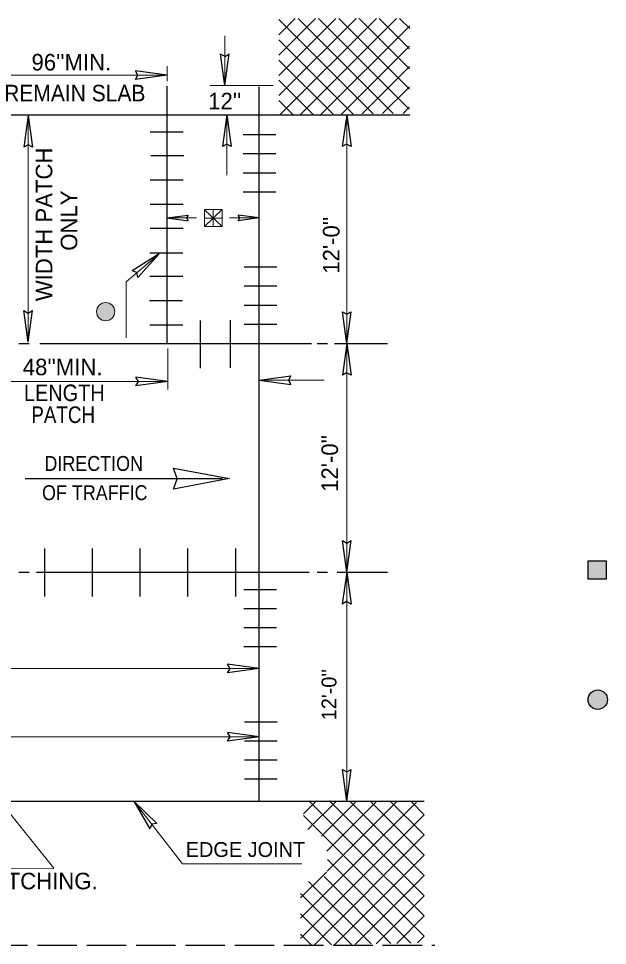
# Model space of a CAD drawing. Extents: x 39 to 412, y -6 to 264.
# Drawn here: x 159.4 to 206.9, y 130 to 204.8 of the extents above; entities that cross this region are included whole.
import ezdxf

# ---------------------------------------------------------------- set-up
doc = ezdxf.new("R2010")
doc.units = 0
doc.header["$LTSCALE"] = 0.53
doc.linetypes.add('LONG_DASHED', pattern=[7.5, 6, -1.5])
for name, color, linetype, lineweight in [('1', 7, 'Continuous', 25), ('10', 7, 'Continuous', 25), ('2', 7, 'Continuous', 13), ('6', 7, 'Continuous', 25)]:
    doc.layers.add(name, color=color, linetype=linetype, lineweight=lineweight)

msp = doc.modelspace()

# ---------------------------------------------------------------- hatches: boundary and pattern name
at = {"layer": '1'}
msp.add_hatch(color=256, dxfattribs=at).paths.add_polyline_path([(165.6746, 181.1513, 1), (167.1479, 181.1513, 1)])
at = {"layer": '6'}
for points in [[(205.2752, 159.5907), (206.7785, 159.5907), (206.7785, 161.0222), (205.2752, 161.0222)], [(206.8562, 149.8614, 1), (205.2946, 149.8614, 1)]]:
    msp.add_hatch(color=256, dxfattribs=at).paths.add_polyline_path(points)

# ---------------------------------------------------------------- linework, layer by layer
at = {"layer": '1', "lineweight": 13}
for p, q in [((180.38, 198.5693), (186.5948, 204.7842)), ((180.38, 200.2027), (184.9614, 204.7842)), ((180.38, 201.8362), (183.328, 204.7842)), ((180.38, 203.4695), (181.6947, 204.7842)), ((180.38, 204.7031), (187.9771, 197.1058)), ((180.458, 197.0139), (188.2283, 204.7842)), ((181.9323, 204.7842), (189.5908, 197.1257)), ((182.1117, 197.0341), (189.8616, 204.7842)), ((183.5657, 204.7842), (190.8846, 197.4654)), ((183.7653, 197.0544), (190.9166, 204.2057)), ((185.1992, 204.7842), (190.8922, 199.091)), ((186.8326, 204.7842), (190.9001, 200.7167)), ((188.466, 204.7842), (190.9077, 202.3423)), ((190.0993, 204.7842), (190.9154, 203.9681)), ((176.0237, 199.3715), (176.0237, 203.3945)), ((180.38, 203.0696), (186.3635, 197.0862)), ((185.4189, 197.0746), (190.9088, 202.5644)), ((180.38, 201.4362), (184.7498, 197.0664)), ((171.3634, 199.7398), (171.3634, 200.9345)), ((187.0725, 197.0948), (190.901, 200.9232)), ((155.8177, 200.2097), (171.3634, 200.2097)), ((180.38, 199.8028), (183.1361, 197.0467)), ((179.9234, 199.3715), (174.7997, 199.3715)), ((188.7262, 197.1151), (190.8932, 199.282)), ((180.38, 198.1693), (181.5225, 197.0268)), ((190.3798, 197.1353), (190.8854, 197.6407)), ((160.1603, 178.6814), (160.1603, 196.9637)), ((176.168, 192.1627), (176.168, 197.0244)), ((185.8378, 197.0244), (185.8378, 178.5767)), ((174.3674, 188.0182), (175.8047, 189.3767)), ((174.3674, 189.3706), (175.8067, 188.0102)), ((175.0849, 189.3767), (175.0849, 188.0075)), ((171.3463, 188.7054), (173.7335, 188.7054)), ((174.3674, 188.6923), (175.8067, 188.6923)), ((176.4016, 188.7054), (178.7887, 188.7054)), ((171.4077, 178.1747), (171.4077, 174.8646)), ((158.5308, 175.5168), (171.4077, 175.5168)), ((184.0161, 175.6257), (178.7893, 175.6257)), ((109.6106, 152.3645), (178.7893, 152.3645)), ((178.7893, 146.8524), (155.7297, 146.8524)), ((162.2389, 136.2788), (155.7297, 144.3361)), ((182.3552, 140.653), (183.4098, 141.7078)), ((182.7159, 139.3804), (185.0229, 141.6873)), ((182.7896, 141.7157), (186.9843, 137.5209)), ((183.8131, 138.8442), (186.6359, 141.6669)), ((184.2456, 137.6431), (188.2488, 141.6465)), ((184.256, 136.0203), (189.8618, 141.6261)), ((184.4439, 141.6947), (192.0875, 134.0512)), ((186.0983, 141.6738), (192.0875, 135.6846)), ((186.4206, 136.5514), (191.4748, 141.6058)), ((187.7527, 141.6528), (192.0875, 137.3181)), ((189.4071, 141.6319), (192.0875, 138.9514)), ((191.0615, 141.6109), (192.0875, 140.5848)), ((182.1088, 130.6062), (192.0875, 140.5848)), ((182.3552, 140.5166), (183.4914, 139.3804)), ((183.4063, 139.4654), (192.0875, 130.7843)), ((183.1802, 130.0442), (192.0875, 138.9514)), ((186.4206, 138.0847), (192.0875, 132.4177)), ((184.2782, 136.9602), (191.0011, 130.2372)), ((184.8549, 130.0856), (192.0875, 137.3181)), ((182.1088, 132.2397), (186.4162, 136.547)), ((182.1088, 133.8731), (184.1996, 135.9639)), ((184.0097, 135.5952), (189.4071, 130.1979)), ((186.5297, 130.1268), (192.0875, 135.6846)), ((182.7611, 135.2106), (187.8131, 130.1585)), ((182.1088, 134.2293), (186.219, 130.1192)), ((188.2044, 130.1683), (192.0875, 134.0512)), ((182.1088, 132.5958), (184.6249, 130.0797)), ((189.8792, 130.2096), (192.0875, 132.4177)), ((182.1088, 130.9625), (183.0308, 130.0405)), ((191.554, 130.2509), (192.0875, 130.7843))]:
    msp.add_line(p, q, dxfattribs=at)
at = {"layer": '1'}
for p, q in [((176.0249, 199.372), (175.6739, 201.9265)), ((176.0249, 199.372), (176.3759, 201.9265)), ((171.3629, 200.2109), (168.8084, 200.5619)), ((171.3629, 200.2109), (168.8084, 199.8599)), ((171.3634, 178.6179), (171.3634, 199.3193)), ((178.7893, 141.7306), (178.7893, 199.2665)), ((94.4414, 197.0244), (190.9374, 197.0244)), ((160.1591, 196.9632), (159.8081, 194.4087)), ((160.1591, 196.9632), (160.5101, 194.4087)), ((176.1668, 197.0239), (175.8157, 194.4694)), ((176.1668, 197.0239), (176.5178, 194.4694)), ((185.8366, 197.0239), (185.4856, 194.4694)), ((185.8366, 197.0239), (186.1876, 194.4694)), ((177.4867, 195.4298), (180.1368, 195.4298)), ((177.5047, 193.8926), (180.1368, 193.8926)), ((177.5047, 192.3552), (180.1368, 192.3552)), ((177.5047, 190.8179), (180.1368, 190.8179)), ((171.3467, 188.7046), (173.0497, 188.9386)), ((171.3467, 188.7046), (173.0497, 188.4706)), ((178.7884, 188.7062), (177.0854, 188.9402)), ((178.7884, 188.7062), (177.0854, 188.4723)), ((170.7103, 185.8213), (168.5387, 184.4311)), ((170.7103, 185.8213), (168.9941, 183.8969)), ((177.5756, 184.7587), (180.2077, 184.7587)), ((177.5756, 183.2214), (180.2077, 183.2214)), ((177.5756, 181.6842), (180.2077, 181.6842)), ((160.1616, 178.6819), (159.8106, 181.2364)), ((160.1616, 178.6819), (160.5126, 181.2364)), ((185.8378, 178.5767), (185.4868, 181.1312)), ((185.8378, 178.5767), (186.1888, 181.1312)), ((174.0454, 176.5916), (174.0454, 180.4422)), ((176.4766, 176.6314), (176.4766, 180.4552)), ((177.5756, 180.1468), (180.2077, 180.1468)), ((159.3993, 178.5767), (160.253, 178.5767)), ((161.1147, 178.5767), (182.9975, 178.5767)), ((183.4447, 178.5767), (184.2986, 178.5767)), ((184.8436, 178.5767), (189.1361, 178.5767)), ((185.8378, 178.5767), (185.4868, 176.0222)), ((185.8378, 178.5767), (186.1888, 176.0222)), ((171.4072, 175.518), (168.8527, 175.869)), ((178.7898, 175.6245), (181.3443, 175.9755)), ((171.4072, 175.518), (168.8527, 175.167)), ((178.7898, 175.6245), (181.3443, 175.2735)), ((159.9187, 167.6851), (175.836, 167.6851)), ((185.8391, 160.1295), (185.4881, 162.684)), ((185.8391, 160.1295), (186.1901, 162.684)), ((161.5153, 158.191), (161.5153, 162.0416)), ((165.3586, 158.191), (165.3586, 162.0416)), ((169.2019, 158.191), (169.2019, 162.0416)), ((173.0452, 158.191), (173.0452, 162.0416)), ((176.8884, 158.191), (176.8884, 162.0416)), ((159.3993, 160.129), (160.253, 160.129)), ((160.8445, 160.129), (182.8174, 160.129)), ((183.4447, 160.129), (184.2986, 160.129)), ((185.0687, 160.129), (189.1361, 160.129)), ((185.8366, 160.1285), (185.4856, 157.574)), ((185.8366, 160.1285), (186.1876, 157.574)), ((177.5403, 158.7567), (180.1724, 158.7567)), ((177.5403, 157.2194), (180.1724, 157.2194)), ((177.5403, 155.6821), (180.1724, 155.6821)), ((177.5403, 154.1447), (180.1724, 154.1447)), ((178.7888, 152.3657), (176.2343, 152.7167)), ((178.7888, 152.3657), (176.2343, 152.0147)), ((177.6112, 148.0857), (180.2433, 148.0857)), ((178.7888, 146.8537), (176.2343, 147.2047)), ((178.7888, 146.8537), (176.2343, 146.5027)), ((177.6112, 146.5484), (180.2433, 146.5484)), ((177.6112, 145.0112), (180.2433, 145.0112)), ((185.8391, 141.6818), (185.4881, 144.2363)), ((185.8391, 141.6818), (186.1901, 144.2363)), ((177.6112, 143.4738), (180.2433, 143.4738)), ((91.9349, 141.6813), (192.0713, 141.6813)), ((168.6917, 141.6802), (170.5314, 139.8734)), ((168.6917, 141.6802), (169.9759, 139.4442))]:
    msp.add_line(p, q, dxfattribs=at)
at = {"layer": '1', "linetype": 'LONG_DASHED'}
msp.add_line((85.3822, 130.0666), (192.9468, 130.0666), dxfattribs=at)
at = {"layer": '1'}
for points in [[(175.6739, 201.9265), (176.0286, 201.7289), (176.3759, 201.9265)], [(168.8084, 199.8599), (169.0061, 200.2146), (168.8084, 200.5619)], [(160.5101, 194.4087), (160.1555, 194.6063), (159.8081, 194.4087)], [(176.5178, 194.4694), (176.1632, 194.6671), (175.8157, 194.4694)], [(186.1876, 194.4694), (185.833, 194.6671), (185.4856, 194.4694)], [(173.0497, 188.9386), (172.9179, 188.7022), (173.0497, 188.4706)], [(177.0854, 188.4723), (177.2172, 188.7087), (177.0854, 188.9402)], [(168.9941, 183.8969), (168.9144, 184.2949), (168.5387, 184.4311)], [(159.8106, 181.2364), (160.1652, 181.0388), (160.5126, 181.2364)], [(185.4868, 181.1312), (185.8415, 180.9336), (186.1888, 181.1312)], [(168.8527, 175.167), (169.0503, 175.5217), (168.8527, 175.869)], [(181.3443, 175.9755), (181.1467, 175.6209), (181.3443, 175.2735)], [(186.1888, 176.0222), (185.8342, 176.2198), (185.4868, 176.0222)], [(185.4881, 162.684), (185.8427, 162.4864), (186.1901, 162.684)], [(186.1876, 157.574), (185.833, 157.7717), (185.4856, 157.574)], [(176.2343, 152.0147), (176.432, 152.3694), (176.2343, 152.7167)], [(176.2343, 146.5027), (176.432, 146.8573), (176.2343, 147.2047)], [(185.4881, 144.2363), (185.8427, 144.0387), (186.1901, 144.2363)], [(170.5314, 139.8734), (170.1299, 139.813), (169.9759, 139.4442)]]:
    msp.add_lwpolyline(points, dxfattribs=at)
at = {"layer": '1', "lineweight": 13}
msp.add_lwpolyline([(174.3674, 188.0075), (175.8067, 188.0075), (175.8067, 189.3767), (174.3674, 189.3767)], close=True, dxfattribs=at)
for points in [[(170.7115, 185.8207), (168.0487, 183.5505), (168.0487, 179.0426)], [(185.8378, 141.6813), (185.8378, 160.129), (185.8378, 178.5767)], [(132.6702, 144.8171), (126.5762, 136.2446), (162.2389, 136.2101)], [(168.6924, 141.6813), (172.6112, 136.6099), (182.2263, 136.6099)]]:
    msp.add_lwpolyline(points, dxfattribs=at)
at = {"layer": '1'}
msp.add_lwpolyline([(171.8817, 166.836), (172.1652, 167.6724), (171.8863, 168.5154), (176.3878, 167.691)], close=True, dxfattribs=at)
at = {"layer": '1', "lineweight": 13}
msp.add_circle((166.4112, 181.1513), 0.7366, dxfattribs=at)
at = {"layer": '10'}
for p, q in [((169.9917, 195.6431), (172.6632, 195.6431)), ((170.0445, 193.7428), (172.7159, 193.7428)), ((169.9917, 191.7897), (172.6632, 191.7897)), ((169.9917, 189.8103), (172.6632, 189.8103)), ((169.9917, 187.8837), (172.6632, 187.8837)), ((169.9653, 185.9042), (172.6368, 185.9042)), ((169.9653, 184.0039), (172.6368, 184.0039)), ((169.9389, 182.0508), (172.6103, 182.0508)), ((169.9653, 180.0978), (172.6368, 180.0978))]:
    msp.add_line(p, q, dxfattribs=at)
at = {"layer": '6'}
msp.add_lwpolyline([(205.2752, 159.5907), (206.7785, 159.5907), (206.7785, 161.0222), (205.2752, 161.0222)], close=True, dxfattribs=at)
msp.add_circle((206.0754, 149.8614), 0.7808, dxfattribs=at)

# ---------------------------------------------------------------- texts
at = {"layer": '2'}
for s, height, p in [("96''MIN.", 1.333, (160.4307, 200.5973)), ("12''", 1.333, (174.6766, 197.4659)), ("48''MIN.", 1.333, (159.7296, 176.0204)), ('EDGE JOINT', 1.2, (172.8625, 137.1758)), ('RECONSTRUCTED JOINTS DURING PATCHING.', 1.333, (125.0592, 134.5699))]:
    msp.add_text(s, height=height, dxfattribs=at).set_placement(p)
for s, height, width, p in [('REMAIN SLAB', 1.333, 0.95, (158.228, 198.1073)), ('LENGTH', 1.333, 0.9, (159.8214, 173.9352)), ('PATCH', 1.333, 0.85, (160.4169, 172.17)), ('DIRECTION', 1.2, 0.9, (161.4726, 168.307)), ('OF TRAFFIC', 1.2, 0.9, (161.2779, 165.9506))]:
    msp.add_text(s, height=height, dxfattribs=dict(at, width=width)).set_placement(p)
for s, height, p in [('WIDTH PATCH', 1.333, (162.1076, 181.9949)), ('ONLY', 1.333, (164.119, 186.0608)), ("12'-0''", 1.333, (185.2566, 184.2098)), ("12'-0''", 1.333, (185.1382, 166.6162)), ("12'-0''", 1.2, (185.0099, 148.1987))]:
    msp.add_text(s, height=height, rotation=90, dxfattribs=at).set_placement(p)

doc.saveas('drawing.dxf')
